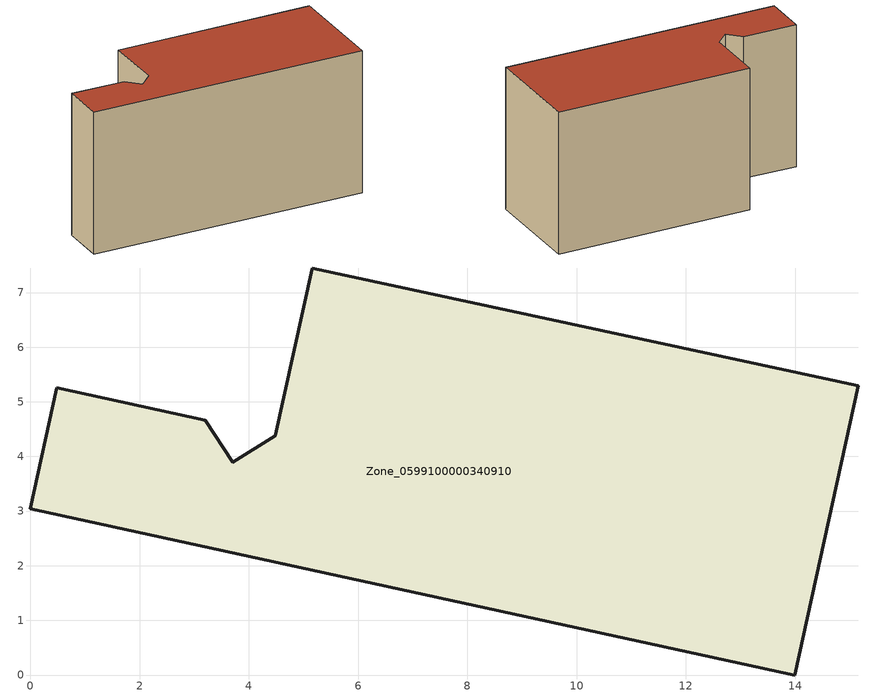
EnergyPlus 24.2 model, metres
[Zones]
Zone_0599100000340910
 floor ground (C_G): 13.99,0 0,3.04 0.48,5.26 3.2,4.66 3.7,3.89 4.48,4.38 5.16,7.45 15.15,5.29 z0
 wall outside (C_F): 0.48,5.26 0,3.04 13.99,0 15.15,5.29 5.16,7.45 4.48,4.38 3.7,3.89 3.2,4.66 0.48,5.26 z0:7.48
 roof outside (C_R): 0,3.04 13.99,0 15.15,5.29 5.16,7.45 4.48,4.38 3.7,3.89 3.2,4.66 0.48,5.26 z7.48
[BUILDING]
Pand.0599100000340910: North Axis=0; Terrain=City; Loads Convergence Tolerance Value=0.04; Temperature Convergence Tolerance Value=0.4; Solar Distribution=FullExterior; Maximum Number of Warmup Days=25; Minimum Number of Warmup Days=1
[Site:Location]
Rotterdam.The.Hague.AP_ZH_NLD Design_Conditions: Latitude=51.96; Longitude=4.45; Time Zone=1; Elevation=-4.5
[SITE:GROUNDTEMPERATURE:BUILDINGSURFACE]
18, 18, 18, 18, 18, 18, 18, 18, 18, 18, 18, 18
[MATERIAL] Thermal Absorptance=0.9; Solar Absorptance=0.7; Visible Absorptance=0.7
Name | Roughness | Thickness | Conductivity | Density | Specific Heat
G.TI.1992-2005 | MediumSmooth | 0.15 | 0.06 | 540 | 1210
F.TI.1992-2005 | Rough | 0.3 | 0.12 | 1920 | 840
R.TI.1992-2005 | MediumRough | 0.2 | 0.08 | 1500 | 1000
[CONSTRUCTION]
C_G: G.TI.1992-2005
C_F: F.TI.1992-2005
C_R: R.TI.1992-2005
[ZONE]
Zone_0599100000340910: Type=1; Multiplier=1; Ceiling Height=Autocalculate; Volume=Autocalculate; Floor Area=autocalculate; Part of Total Floor Area=Yes
[ZONEINFILTRATION:DESIGNFLOWRATE]
Infil_Zone_0599100000340910: Zone or ZoneList or Space or SpaceList=Zone_0599100000340910; Schedule=AlwaysOn; Design Flow Rate Calculation Method=Flow/Area; Flow Rate per Floor Area=0.0015; Constant Term Coefficient=1; Temperature Term Coefficient=0; Velocity Term Coefficient=0; Velocity Squared Term Coefficient=0
[HVACTEMPLATE:ZONE:IDEALLOADSAIRSYSTEM]
Zone_0599100000340910: Maximum Heating Supply Air Temperature=50; Minimum Cooling Supply Air Temperature=13; Maximum Heating Supply Air Humidity Ratio=0.0156; Minimum Cooling Supply Air Humidity Ratio=0.0077; Heating Limit=NoLimit; Cooling Limit=NoLimit; Dehumidification Control Type=ConstantSensibleHeatRatio; Cooling Sensible Heat Ratio=0.7; Dehumidification Setpoint=60; Humidification Control Type=None; Humidification Setpoint=30; Outdoor Air Method=None; Outdoor Air Flow Rate per Person=0.00944; Outdoor Air Flow Rate per Zone Floor Area=0; Outdoor Air Flow Rate per Zone=0; Demand Controlled Ventilation Type=None; Outdoor Air Economizer Type=NoEconomizer; Heat Recovery Type=None; Sensible Heat Recovery Effectiveness=0.7; Latent Heat Recovery Effectiveness=0.65
[ZONECONTROL:THERMOSTAT]
ThermostatControl_Zone_0599100000340910: Zone or ZoneList=Zone_0599100000340910; Control Type Schedule=DualSetpointControlType; Control 1=Thermostat_Zone_0599100000340910; Temperature Difference Between Cutout And Setpoint=0
[THERMOSTATSETPOINT:DUALSETPOINT]
Thermostat_Zone_0599100000340910: Heating Setpoint Temperature Schedule=HeatingSetpoint_Zone_0599100000340910; Cooling Setpoint Temperature Schedule=CoolingSetpoint_Zone_0599100000340910
[SCHEDULE:COMPACT]
HeatingSetpoint_Zone_0599100000340910: Through: 12/31, For: AllDays, Until: 24:00, 21
CoolingSetpoint_Zone_0599100000340910: Through: 12/31, For: AllDays, Until: 24:00, 24
DualSetpointControlType: Through: 12/31, For: AllDays, Until: 24:00, 4
AlwaysOn: Through: 12/31, For: AllDays, Until: 24:00, 1
